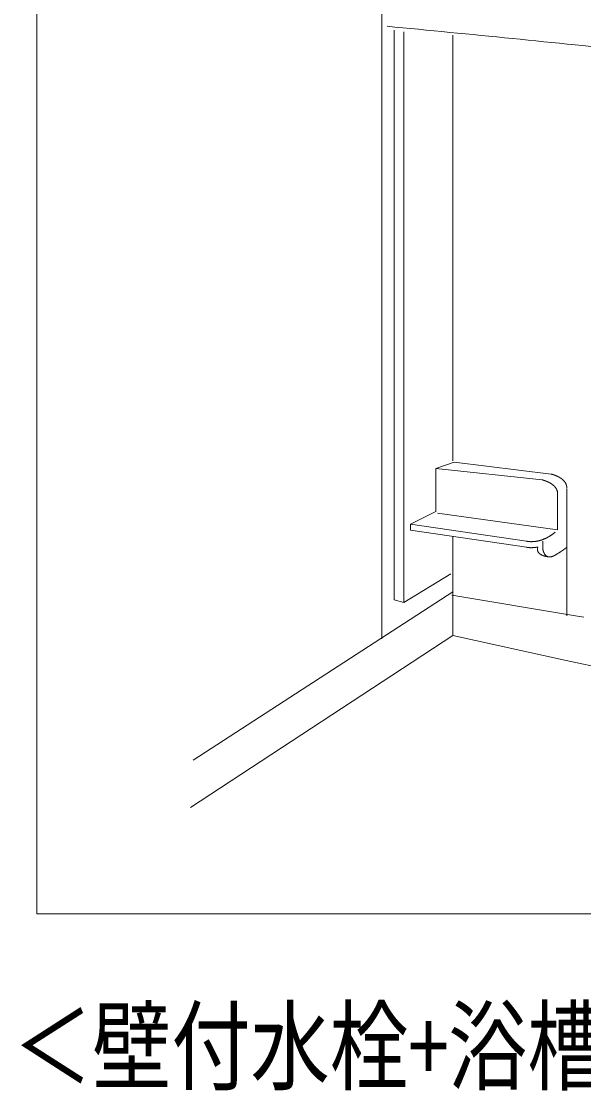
# Model space of a CAD drawing. Units: millimetres on the paper. Extents: x -305 to 305, y -152 to 152.
# Drawn here: x -70.44 to -51.79, y -66.19 to -30.71 of the extents above; entities that cross this region are included whole.
import ezdxf
from ezdxf.enums import TextEntityAlignment as Align

# ---------------------------------------------------------------- set-up
doc = ezdxf.new("R2010")
doc.units = ezdxf.units.MM
doc.layers.add('0-1_RV', color=7, linetype='Continuous', lineweight=9)
doc.styles.add('ＭＳ ゴシック', font='')
doc.styles.get('ＭＳ ゴシック').set_extended_font_data('MS Gothic')

msp = doc.modelspace()

# ---------------------------------------------------------------- linework, layer by layer
at = {"layer": '0-1_RV'}
for p, q in [((-58.486, -20.266), (-58.486, -40.09)), ((-58.081, -39.812), (-58.081, -31.003)), ((-57.758, -31.06), (-57.758, -39.641)), ((-56.126, -45.3), (-56.126, -31.175)), ((-58.486, -39.941), (-58.486, -51.202)), ((-52.351, -48.155), (-52.351, -46.214)), ((-53.151, -47.965), (-53.151, -48.193)), ((-52.351, -48.155), (-52.351, -50.44)), ((-56.165, -49.755), (-51.997, -50.447)), ((-56.126, -51.095), (-52.372, -51.917)), ((-52.372, -51.918), (-25.491, -57.807))]:
    msp.add_line(p, q, dxfattribs=at)
msp.add_lwpolyline([(-15.929, -60.33), (-69.921, -60.33), (-69.921, -7.527), (-15.929, -7.527)], close=True, dxfattribs=at)
for points in [[(-58.312, -30.876), (-58.052, -30.901), (-57.792, -30.926), (-57.532, -30.951), (-57.272, -30.977), (-57.012, -31.002), (-56.752, -31.027), (-56.492, -31.053), (-56.233, -31.078), (-55.973, -31.104), (-55.713, -31.129), (-55.453, -31.155), (-55.193, -31.181), (-54.933, -31.207), (-54.674, -31.232), (-54.414, -31.258), (-54.154, -31.284), (-53.894, -31.31), (-53.634, -31.336), (-53.374, -31.362), (-53.115, -31.388), (-52.855, -31.414), (-52.595, -31.44), (-52.335, -31.467), (-52.076, -31.493), (-51.816, -31.519), (-51.556, -31.545)], [(-57.758, -39.534), (-57.758, -50.002), (-56.196, -49.051)], [(-57.758, -50.002), (-58.081, -49.907), (-58.081, -39.769)], [(-52.865, -45.738), (-56.082, -45.339), (-56.691, -45.548)], [(-53.169, -45.928), (-56.691, -45.548), (-56.691, -46.976), (-57.529, -47.394), (-53.684, -47.965)], [(-52.794, -45.758), (-52.8, -45.756), (-52.805, -45.755), (-52.81, -45.753), (-52.816, -45.751), (-52.821, -45.75), (-52.827, -45.748), (-52.832, -45.747), (-52.838, -45.745), (-52.843, -45.744), (-52.849, -45.742), (-52.854, -45.741), (-52.86, -45.739), (-52.865, -45.738)], [(-52.592, -45.847), (-52.597, -45.844), (-52.602, -45.841), (-52.607, -45.839), (-52.611, -45.836), (-52.616, -45.833), (-52.621, -45.831), (-52.627, -45.828), (-52.632, -45.825), (-52.637, -45.823), (-52.642, -45.82), (-52.647, -45.818), (-52.652, -45.815), (-52.657, -45.813), (-52.662, -45.81), (-52.667, -45.808), (-52.672, -45.805), (-52.678, -45.803), (-52.683, -45.801), (-52.688, -45.798), (-52.693, -45.796), (-52.698, -45.794), (-52.704, -45.792), (-52.709, -45.79), (-52.714, -45.787), (-52.719, -45.785), (-52.725, -45.783), (-52.73, -45.781), (-52.735, -45.779), (-52.741, -45.777), (-52.746, -45.775), (-52.751, -45.773), (-52.757, -45.771), (-52.762, -45.769), (-52.767, -45.767), (-52.773, -45.765), (-52.778, -45.764), (-52.783, -45.762), (-52.789, -45.76), (-52.794, -45.758)], [(-53.099, -45.948), (-53.104, -45.947), (-53.109, -45.945), (-53.115, -45.943), (-53.12, -45.942), (-53.126, -45.94), (-53.131, -45.938), (-53.136, -45.937), (-53.142, -45.935), (-53.147, -45.934), (-53.153, -45.932), (-53.158, -45.931), (-53.164, -45.93), (-53.169, -45.928)], [(-52.896, -46.038), (-52.901, -46.035), (-52.906, -46.032), (-52.911, -46.029), (-52.916, -46.026), (-52.921, -46.024), (-52.926, -46.021), (-52.931, -46.018), (-52.936, -46.016), (-52.941, -46.013), (-52.946, -46.01), (-52.951, -46.008), (-52.956, -46.005), (-52.962, -46.003), (-52.967, -46), (-52.972, -45.998), (-52.977, -45.996), (-52.982, -45.993), (-52.987, -45.991), (-52.993, -45.989), (-52.998, -45.986), (-53.003, -45.984), (-53.008, -45.982), (-53.013, -45.98), (-53.019, -45.978), (-53.024, -45.975), (-53.029, -45.973), (-53.034, -45.971), (-53.04, -45.969), (-53.045, -45.967), (-53.05, -45.965), (-53.056, -45.963), (-53.061, -45.961), (-53.066, -45.959), (-53.072, -45.957), (-53.077, -45.956), (-53.082, -45.954), (-53.088, -45.952), (-53.093, -45.95), (-53.099, -45.948)], [(-52.728, -46.179), (-52.732, -46.175), (-52.735, -46.17), (-52.739, -46.166), (-52.743, -46.162), (-52.746, -46.157), (-52.75, -46.153), (-52.754, -46.149), (-52.758, -46.145), (-52.762, -46.141), (-52.766, -46.137), (-52.77, -46.133), (-52.774, -46.129), (-52.778, -46.125), (-52.782, -46.121), (-52.786, -46.117), (-52.79, -46.113), (-52.795, -46.11), (-52.799, -46.106), (-52.803, -46.102), (-52.808, -46.099), (-52.812, -46.095), (-52.817, -46.092), (-52.821, -46.088), (-52.826, -46.085), (-52.83, -46.081), (-52.835, -46.078), (-52.839, -46.074), (-52.844, -46.071), (-52.849, -46.068), (-52.853, -46.065), (-52.858, -46.062), (-52.863, -46.058), (-52.867, -46.055), (-52.872, -46.052), (-52.877, -46.049), (-52.882, -46.046), (-52.887, -46.043), (-52.892, -46.04), (-52.896, -46.038)], [(-52.423, -45.989), (-52.426, -45.984), (-52.43, -45.98), (-52.434, -45.975), (-52.437, -45.971), (-52.441, -45.967), (-52.445, -45.963), (-52.449, -45.958), (-52.452, -45.954), (-52.456, -45.95), (-52.46, -45.946), (-52.464, -45.942), (-52.469, -45.938), (-52.473, -45.934), (-52.477, -45.93), (-52.481, -45.926), (-52.485, -45.923), (-52.49, -45.919), (-52.494, -45.915), (-52.498, -45.912), (-52.503, -45.908), (-52.507, -45.904), (-52.512, -45.901), (-52.516, -45.897), (-52.521, -45.894), (-52.525, -45.891), (-52.53, -45.887), (-52.534, -45.884), (-52.539, -45.881), (-52.544, -45.877), (-52.548, -45.874), (-52.553, -45.871), (-52.558, -45.868), (-52.563, -45.865), (-52.567, -45.862), (-52.572, -45.859), (-52.577, -45.856), (-52.582, -45.853), (-52.587, -45.85), (-52.592, -45.847)], [(-52.35, -46.194), (-52.35, -46.189), (-52.35, -46.183), (-52.351, -46.177), (-52.351, -46.172), (-52.352, -46.166), (-52.352, -46.16), (-52.353, -46.155), (-52.353, -46.149), (-52.354, -46.143), (-52.355, -46.138), (-52.356, -46.132), (-52.357, -46.126), (-52.359, -46.121), (-52.36, -46.115), (-52.361, -46.11), (-52.363, -46.104), (-52.365, -46.099), (-52.366, -46.093), (-52.368, -46.088), (-52.37, -46.083), (-52.372, -46.077), (-52.374, -46.072), (-52.376, -46.067), (-52.379, -46.062), (-52.381, -46.056), (-52.384, -46.051), (-52.386, -46.046), (-52.389, -46.041), (-52.391, -46.036), (-52.394, -46.031), (-52.397, -46.026), (-52.4, -46.021), (-52.403, -46.017), (-52.406, -46.012), (-52.409, -46.007), (-52.413, -46.002), (-52.416, -45.998), (-52.419, -45.993), (-52.423, -45.989)], [(-56.635, -47.032), (-52.656, -47.584), (-52.656, -46.385)], [(-52.656, -46.385), (-52.656, -46.379), (-52.656, -46.374), (-52.657, -46.368), (-52.657, -46.362), (-52.657, -46.357), (-52.658, -46.351), (-52.659, -46.345), (-52.659, -46.34), (-52.66, -46.334), (-52.661, -46.328), (-52.662, -46.323), (-52.663, -46.317), (-52.664, -46.312), (-52.666, -46.306), (-52.667, -46.301), (-52.669, -46.295), (-52.67, -46.29), (-52.672, -46.284), (-52.674, -46.279), (-52.676, -46.273), (-52.678, -46.268), (-52.68, -46.263), (-52.682, -46.258), (-52.684, -46.252), (-52.687, -46.247), (-52.689, -46.242), (-52.692, -46.237), (-52.694, -46.232), (-52.697, -46.227), (-52.7, -46.222), (-52.703, -46.217), (-52.706, -46.212), (-52.709, -46.207), (-52.712, -46.203), (-52.715, -46.198), (-52.718, -46.193), (-52.721, -46.189), (-52.725, -46.184), (-52.728, -46.179)], [(-57.529, -47.394), (-57.529, -47.595), (-53.684, -48.165)], [(-64.741, -55.229), (-56.126, -49.649), (-56.126, -47.813)], [(-53.376, -47.968), (-53.368, -47.967), (-53.36, -47.965), (-53.352, -47.964), (-53.344, -47.963), (-53.337, -47.961), (-53.329, -47.96), (-53.321, -47.958), (-53.313, -47.956), (-53.305, -47.955), (-53.298, -47.953), (-53.29, -47.951), (-53.282, -47.95), (-53.274, -47.948), (-53.267, -47.946), (-53.259, -47.944), (-53.251, -47.942), (-53.244, -47.94), (-53.236, -47.937), (-53.228, -47.935), (-53.221, -47.933), (-53.213, -47.931), (-53.206, -47.928), (-53.198, -47.926), (-53.19, -47.924), (-53.183, -47.921), (-53.175, -47.918), (-53.168, -47.916), (-53.16, -47.913), (-53.153, -47.911), (-53.145, -47.908), (-53.138, -47.905), (-53.131, -47.902), (-53.123, -47.899), (-53.116, -47.896), (-53.108, -47.893), (-53.101, -47.89), (-53.094, -47.887), (-53.086, -47.884), (-53.079, -47.881)], [(-53.079, -47.881), (-53.072, -47.878), (-53.065, -47.874), (-53.057, -47.871), (-53.05, -47.868), (-53.043, -47.864), (-53.036, -47.861), (-53.029, -47.858), (-53.022, -47.854), (-53.014, -47.85), (-53.007, -47.847), (-53, -47.843), (-52.993, -47.839), (-52.986, -47.836), (-52.979, -47.832), (-52.972, -47.828), (-52.965, -47.824), (-52.959, -47.82), (-52.952, -47.816), (-52.945, -47.812), (-52.938, -47.808), (-52.931, -47.804), (-52.924, -47.8), (-52.917, -47.796), (-52.911, -47.792), (-52.904, -47.788), (-52.897, -47.783), (-52.891, -47.779), (-52.884, -47.775), (-52.877, -47.77), (-52.871, -47.766), (-52.864, -47.762), (-52.857, -47.757), (-52.851, -47.753), (-52.844, -47.748), (-52.838, -47.744), (-52.831, -47.739), (-52.825, -47.734), (-52.818, -47.73), (-52.812, -47.725)], [(-52.812, -47.725), (-52.806, -47.72), (-52.799, -47.715), (-52.793, -47.711), (-52.787, -47.706), (-52.78, -47.701), (-52.774, -47.696), (-52.768, -47.691), (-52.762, -47.686), (-52.756, -47.681), (-52.749, -47.676), (-52.743, -47.671), (-52.737, -47.666), (-52.731, -47.661), (-52.731, -47.661)], [(-53.684, -47.965), (-53.676, -47.967), (-53.668, -47.969), (-53.661, -47.97), (-53.653, -47.971), (-53.645, -47.972), (-53.637, -47.973), (-53.629, -47.974), (-53.621, -47.975), (-53.613, -47.976), (-53.605, -47.977), (-53.598, -47.977), (-53.59, -47.978), (-53.582, -47.978), (-53.574, -47.979), (-53.566, -47.979), (-53.558, -47.979), (-53.55, -47.98), (-53.542, -47.98), (-53.534, -47.98), (-53.526, -47.98), (-53.518, -47.98), (-53.51, -47.98), (-53.502, -47.979), (-53.494, -47.979), (-53.486, -47.979), (-53.478, -47.978), (-53.471, -47.978), (-53.463, -47.977), (-53.455, -47.977), (-53.447, -47.976), (-53.439, -47.975), (-53.431, -47.975), (-53.423, -47.974), (-53.415, -47.973), (-53.407, -47.972), (-53.399, -47.971), (-53.391, -47.97), (-53.384, -47.969), (-53.376, -47.968)], [(-53.684, -48.165), (-53.681, -48.166), (-53.678, -48.166), (-53.676, -48.167), (-53.673, -48.168), (-53.67, -48.168), (-53.667, -48.169), (-53.664, -48.169), (-53.661, -48.17), (-53.659, -48.17), (-53.656, -48.171), (-53.653, -48.171), (-53.65, -48.171), (-53.647, -48.172), (-53.644, -48.172), (-53.642, -48.173), (-53.639, -48.173), (-53.636, -48.173), (-53.633, -48.174), (-53.63, -48.174), (-53.627, -48.174), (-53.624, -48.175), (-53.622, -48.175), (-53.619, -48.175), (-53.616, -48.175), (-53.613, -48.176), (-53.61, -48.176), (-53.607, -48.176), (-53.604, -48.176), (-53.601, -48.177), (-53.599, -48.177), (-53.596, -48.177), (-53.593, -48.177), (-53.59, -48.178), (-53.587, -48.178), (-53.584, -48.178), (-53.581, -48.178), (-53.578, -48.178), (-53.576, -48.178), (-53.573, -48.178)], [(-53.573, -48.178), (-53.57, -48.179), (-53.567, -48.179), (-53.564, -48.179), (-53.561, -48.179), (-53.558, -48.179), (-53.555, -48.179), (-53.553, -48.179), (-53.55, -48.179), (-53.547, -48.179), (-53.544, -48.179), (-53.541, -48.179), (-53.538, -48.179), (-53.535, -48.179), (-53.532, -48.179), (-53.53, -48.179), (-53.527, -48.179), (-53.524, -48.179), (-53.521, -48.179), (-53.518, -48.179), (-53.515, -48.179), (-53.512, -48.179), (-53.509, -48.179), (-53.507, -48.179), (-53.504, -48.179), (-53.501, -48.179), (-53.498, -48.179), (-53.495, -48.179), (-53.492, -48.178), (-53.489, -48.178), (-53.486, -48.178), (-53.484, -48.178), (-53.481, -48.178), (-53.478, -48.178), (-53.475, -48.178), (-53.472, -48.177), (-53.469, -48.177), (-53.466, -48.177), (-53.463, -48.177), (-53.461, -48.177)], [(-53.461, -48.177), (-53.458, -48.176), (-53.455, -48.176), (-53.452, -48.176), (-53.449, -48.176), (-53.446, -48.176), (-53.443, -48.175), (-53.441, -48.175), (-53.438, -48.175), (-53.435, -48.174), (-53.432, -48.174), (-53.429, -48.174), (-53.426, -48.174), (-53.423, -48.173), (-53.42, -48.173), (-53.418, -48.173), (-53.415, -48.172), (-53.412, -48.172), (-53.409, -48.172), (-53.406, -48.171), (-53.403, -48.171), (-53.4, -48.171), (-53.398, -48.17), (-53.395, -48.17), (-53.392, -48.169), (-53.389, -48.169), (-53.386, -48.169), (-53.383, -48.168), (-53.381, -48.168), (-53.378, -48.167), (-53.375, -48.167), (-53.372, -48.166), (-53.369, -48.166), (-53.366, -48.166), (-53.363, -48.165), (-53.361, -48.165), (-53.358, -48.164), (-53.355, -48.164), (-53.352, -48.163), (-53.349, -48.163)], [(-53.349, -48.163), (-53.346, -48.162), (-53.344, -48.162), (-53.341, -48.161), (-53.338, -48.161), (-53.335, -48.16), (-53.332, -48.16), (-53.33, -48.159), (-53.327, -48.158), (-53.324, -48.158), (-53.321, -48.157), (-53.318, -48.157), (-53.315, -48.156), (-53.313, -48.155), (-53.313, -48.155)], [(-53.313, -48.155), (-53.314, -48.159), (-53.315, -48.163), (-53.317, -48.167), (-53.318, -48.172), (-53.319, -48.176), (-53.32, -48.18), (-53.321, -48.184), (-53.322, -48.188), (-53.322, -48.192), (-53.323, -48.196), (-53.324, -48.201), (-53.324, -48.205), (-53.325, -48.209), (-53.325, -48.213), (-53.325, -48.217), (-53.325, -48.222), (-53.325, -48.226), (-53.325, -48.23), (-53.325, -48.234), (-53.325, -48.239), (-53.325, -48.243), (-53.324, -48.247), (-53.324, -48.251), (-53.323, -48.256), (-53.322, -48.26), (-53.322, -48.264), (-53.321, -48.268), (-53.32, -48.272), (-53.319, -48.276), (-53.318, -48.28), (-53.317, -48.284), (-53.315, -48.288), (-53.314, -48.292), (-53.312, -48.296), (-53.311, -48.3), (-53.309, -48.304), (-53.307, -48.308), (-53.305, -48.312), (-53.303, -48.316)], [(-53.151, -48.193), (-53.15, -48.198), (-53.15, -48.203), (-53.149, -48.207), (-53.148, -48.212), (-53.148, -48.217), (-53.147, -48.221), (-53.146, -48.226), (-53.145, -48.23), (-53.144, -48.235), (-53.143, -48.24), (-53.142, -48.244), (-53.141, -48.249), (-53.14, -48.253), (-53.139, -48.258), (-53.138, -48.262), (-53.137, -48.267), (-53.136, -48.271), (-53.135, -48.276), (-53.134, -48.28), (-53.132, -48.285), (-53.131, -48.289), (-53.13, -48.294), (-53.128, -48.298), (-53.127, -48.303), (-53.125, -48.307), (-53.124, -48.312), (-53.122, -48.316), (-53.12, -48.32), (-53.119, -48.325), (-53.117, -48.329), (-53.115, -48.334), (-53.113, -48.338), (-53.112, -48.342), (-53.11, -48.346), (-53.108, -48.351), (-53.106, -48.355), (-53.104, -48.359), (-53.101, -48.363), (-53.099, -48.367)], [(-52.476, -48.26), (-52.472, -48.257), (-52.468, -48.254), (-52.464, -48.252), (-52.46, -48.249), (-52.457, -48.246), (-52.453, -48.244), (-52.449, -48.241), (-52.445, -48.238), (-52.441, -48.235), (-52.438, -48.233), (-52.434, -48.23), (-52.43, -48.227), (-52.426, -48.224), (-52.423, -48.222), (-52.419, -48.219), (-52.415, -48.216), (-52.411, -48.213), (-52.408, -48.21), (-52.404, -48.207), (-52.4, -48.205), (-52.397, -48.202), (-52.393, -48.199), (-52.389, -48.196), (-52.386, -48.193), (-52.382, -48.19), (-52.379, -48.187), (-52.375, -48.183), (-52.372, -48.18), (-52.368, -48.177), (-52.365, -48.174), (-52.362, -48.171), (-52.359, -48.167), (-52.356, -48.163), (-52.353, -48.16), (-52.351, -48.155)], [(-53.303, -48.316), (-53.301, -48.319), (-53.299, -48.323), (-53.297, -48.327), (-53.295, -48.33), (-53.293, -48.334), (-53.29, -48.337), (-53.288, -48.341), (-53.285, -48.344), (-53.282, -48.347), (-53.28, -48.351), (-53.277, -48.354), (-53.274, -48.357), (-53.271, -48.36), (-53.268, -48.363), (-53.265, -48.366), (-53.262, -48.369), (-53.259, -48.372), (-53.256, -48.375), (-53.253, -48.378), (-53.25, -48.381), (-53.246, -48.383), (-53.243, -48.386), (-53.24, -48.388), (-53.236, -48.391), (-53.233, -48.393), (-53.229, -48.396), (-53.226, -48.398), (-53.222, -48.401), (-53.219, -48.403), (-53.215, -48.405), (-53.211, -48.407), (-53.208, -48.409), (-53.204, -48.412), (-53.2, -48.414), (-53.197, -48.416), (-53.193, -48.418), (-53.189, -48.42), (-53.185, -48.421), (-53.182, -48.423)], [(-53.182, -48.423), (-53.178, -48.425), (-53.174, -48.427), (-53.17, -48.429), (-53.166, -48.43), (-53.162, -48.432), (-53.158, -48.434), (-53.154, -48.435), (-53.151, -48.437), (-53.147, -48.438), (-53.143, -48.44), (-53.139, -48.441), (-53.135, -48.443), (-53.131, -48.444), (-53.127, -48.445), (-53.123, -48.447), (-53.119, -48.448), (-53.115, -48.449), (-53.11, -48.451), (-53.106, -48.452), (-53.102, -48.453), (-53.098, -48.454), (-53.094, -48.455), (-53.09, -48.457), (-53.086, -48.458), (-53.082, -48.459), (-53.078, -48.46), (-53.074, -48.461), (-53.07, -48.462), (-53.066, -48.463), (-53.061, -48.464), (-53.057, -48.465), (-53.053, -48.466), (-53.049, -48.467), (-53.045, -48.468), (-53.041, -48.469), (-53.037, -48.469), (-53.032, -48.47), (-53.028, -48.471), (-53.024, -48.472)], [(-53.099, -48.367), (-53.097, -48.371), (-53.095, -48.376), (-53.092, -48.38), (-53.09, -48.384), (-53.087, -48.388), (-53.085, -48.392), (-53.082, -48.395), (-53.08, -48.399), (-53.077, -48.403), (-53.074, -48.407), (-53.071, -48.411), (-53.068, -48.414), (-53.065, -48.418), (-53.062, -48.421), (-53.059, -48.425), (-53.056, -48.428), (-53.053, -48.432), (-53.049, -48.435), (-53.046, -48.438), (-53.042, -48.441), (-53.039, -48.444), (-53.035, -48.447), (-53.031, -48.45), (-53.027, -48.453), (-53.024, -48.455), (-53.02, -48.458), (-53.016, -48.46), (-53.012, -48.463), (-53.007, -48.465), (-53.003, -48.467), (-52.999, -48.469), (-52.995, -48.471), (-52.99, -48.473), (-52.986, -48.475), (-52.982, -48.476), (-52.977, -48.478), (-52.973, -48.479), (-52.968, -48.48), (-52.963, -48.481)], [(-53.024, -48.472), (-53.02, -48.473), (-53.016, -48.473), (-53.012, -48.474), (-53.007, -48.475), (-53.003, -48.475), (-52.999, -48.476), (-52.995, -48.477), (-52.991, -48.477), (-52.986, -48.478), (-52.982, -48.478), (-52.978, -48.479), (-52.974, -48.479), (-52.97, -48.48)], [(-52.963, -48.481), (-52.959, -48.482), (-52.954, -48.483), (-52.95, -48.484), (-52.945, -48.484), (-52.94, -48.485), (-52.936, -48.485), (-52.931, -48.485), (-52.926, -48.486), (-52.921, -48.486), (-52.917, -48.486), (-52.912, -48.486), (-52.907, -48.485), (-52.903, -48.485), (-52.898, -48.485), (-52.893, -48.484), (-52.889, -48.484), (-52.884, -48.483), (-52.879, -48.482), (-52.875, -48.481), (-52.87, -48.48), (-52.866, -48.479), (-52.861, -48.478), (-52.856, -48.477), (-52.852, -48.476), (-52.847, -48.475), (-52.843, -48.473), (-52.838, -48.472), (-52.834, -48.47), (-52.83, -48.469), (-52.825, -48.467), (-52.821, -48.466), (-52.816, -48.464), (-52.812, -48.462), (-52.808, -48.46), (-52.803, -48.459), (-52.799, -48.457), (-52.795, -48.455), (-52.791, -48.453), (-52.786, -48.451)], [(-52.786, -48.451), (-52.782, -48.449), (-52.778, -48.447), (-52.774, -48.445), (-52.769, -48.443), (-52.765, -48.44), (-52.761, -48.438), (-52.757, -48.436), (-52.753, -48.434), (-52.749, -48.432), (-52.745, -48.429), (-52.741, -48.427), (-52.737, -48.425), (-52.732, -48.422), (-52.728, -48.42), (-52.724, -48.418), (-52.72, -48.415), (-52.716, -48.413), (-52.712, -48.411), (-52.708, -48.408), (-52.704, -48.406), (-52.7, -48.403), (-52.696, -48.401), (-52.692, -48.399), (-52.688, -48.396), (-52.684, -48.394), (-52.68, -48.391), (-52.676, -48.389), (-52.672, -48.386), (-52.668, -48.384), (-52.664, -48.381), (-52.66, -48.379), (-52.656, -48.377), (-52.652, -48.374), (-52.648, -48.372), (-52.644, -48.369), (-52.641, -48.367), (-52.637, -48.364), (-52.633, -48.362), (-52.629, -48.359)], [(-52.629, -48.359), (-52.625, -48.357), (-52.621, -48.354), (-52.617, -48.352), (-52.613, -48.349), (-52.609, -48.347), (-52.605, -48.344), (-52.601, -48.342), (-52.597, -48.339), (-52.593, -48.337), (-52.589, -48.334), (-52.585, -48.332), (-52.581, -48.329), (-52.577, -48.327), (-52.573, -48.324), (-52.569, -48.322), (-52.565, -48.319), (-52.562, -48.317), (-52.558, -48.314), (-52.554, -48.312), (-52.55, -48.309), (-52.546, -48.306), (-52.542, -48.304), (-52.538, -48.301), (-52.534, -48.299), (-52.53, -48.296), (-52.526, -48.294), (-52.522, -48.291), (-52.518, -48.289), (-52.515, -48.286), (-52.511, -48.283), (-52.507, -48.281), (-52.503, -48.278), (-52.499, -48.276), (-52.495, -48.273), (-52.491, -48.27), (-52.487, -48.268), (-52.484, -48.265), (-52.48, -48.262), (-52.476, -48.26)], [(-64.83, -56.805), (-56.126, -51.095), (-56.126, -49.26)], [(-51.997, -50.447), (-51.787, -50.485)]]:
    msp.add_lwpolyline(points, dxfattribs=at)

# ---------------------------------------------------------------- texts
at = {"layer": '0-1_RV', "style": 'ＭＳ ゴシック', "width": 0.8}
msp.add_text('＜壁付水栓+浴槽側壁付水栓＞', height=2.405, dxfattribs=at).set_placement((-70.713, -66.644), align=Align.BOTTOM_LEFT)

doc.saveas('drawing.dxf')
